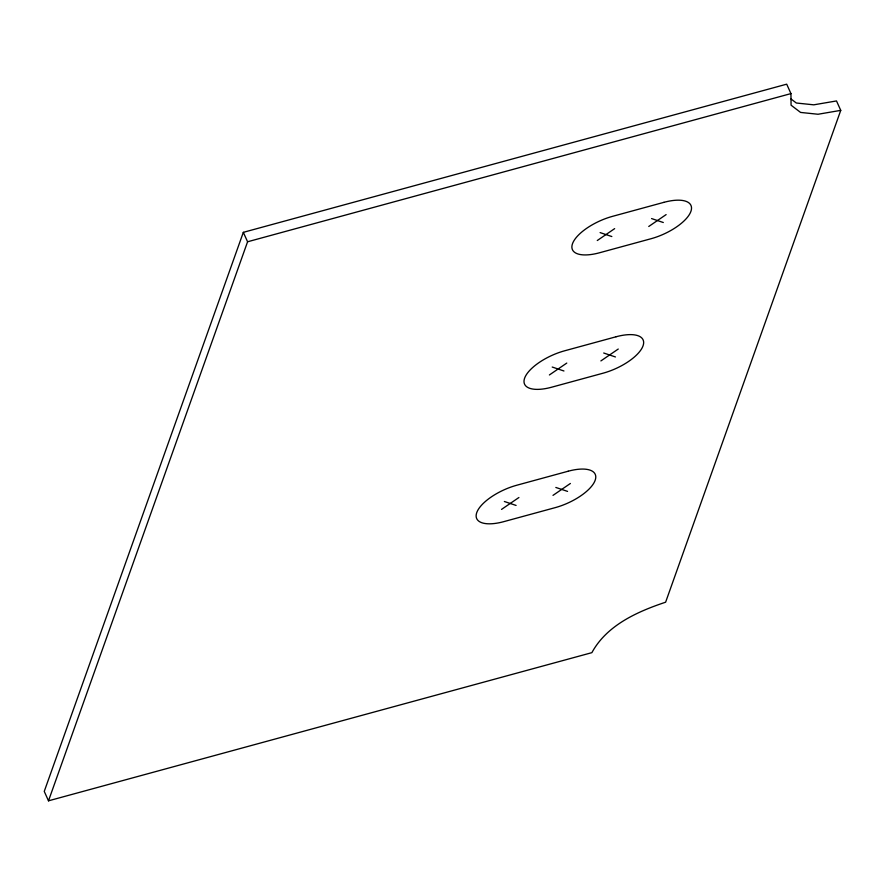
<?xml version="1.0" encoding="UTF-8"?>
<svg xmlns="http://www.w3.org/2000/svg" width="885" height="885" viewBox="0 0 885 885"><rect width="100%" height="100%" fill="white"/><g stroke="black" fill="none" stroke-linecap="round" stroke-linejoin="round"><path stroke-width="1.33" d="M840.75 110.371L818.028 114.254L800.582 112.428L791.068 105.182L790.947 93.6L786.699 84.175L243.32 232.346L44.25 791.4L48.498 800.825L591.877 652.654C606.767 625.241 637.322 611.635 665.62 602.198L840.75 110.371L836.502 100.945L813.769 104.828L796.323 103.014L791.046 98.976M48.498 800.825L247.579 241.771L243.32 232.346M597.275 240.521L614.655 228.629M648.749 226.483L666.128 214.59M549.397 374.963L566.776 363.071M600.882 360.925L618.261 349.033M501.529 509.406L518.909 497.514M553.003 495.368L570.383 483.476M247.579 241.771L790.947 93.6M651.57 218.562L663.308 222.522M600.096 232.6L611.834 236.549M603.703 353.004L615.44 356.954M552.218 367.043L563.955 370.992M555.824 487.447L567.562 491.396M504.35 501.485L516.088 505.435M663.927 202.333L612.442 216.371A36.783 14.956 -24.3 0 0 572.506 243.696A36.783 14.956 -24.3 0 0 599.477 252.778L650.962 238.751A36.783 14.956 -24.3 0 0 690.897 211.415A36.783 14.956 -24.3 0 0 663.927 202.333M616.048 336.776L564.575 350.814A36.783 14.956 -24.3 0 0 524.628 378.138A36.783 14.956 -24.3 0 0 551.609 387.221L603.083 373.193A36.783 14.956 -24.3 0 0 643.03 345.858A36.783 14.956 -24.3 0 0 616.048 336.776M568.181 471.218L516.696 485.257A36.783 14.956 -24.3 0 0 476.761 512.581A36.783 14.956 -24.3 0 0 503.731 521.663L555.216 507.636A36.783 14.956 -24.3 0 0 595.151 480.301A36.783 14.956 -24.3 0 0 568.181 471.218"/></g></svg>
